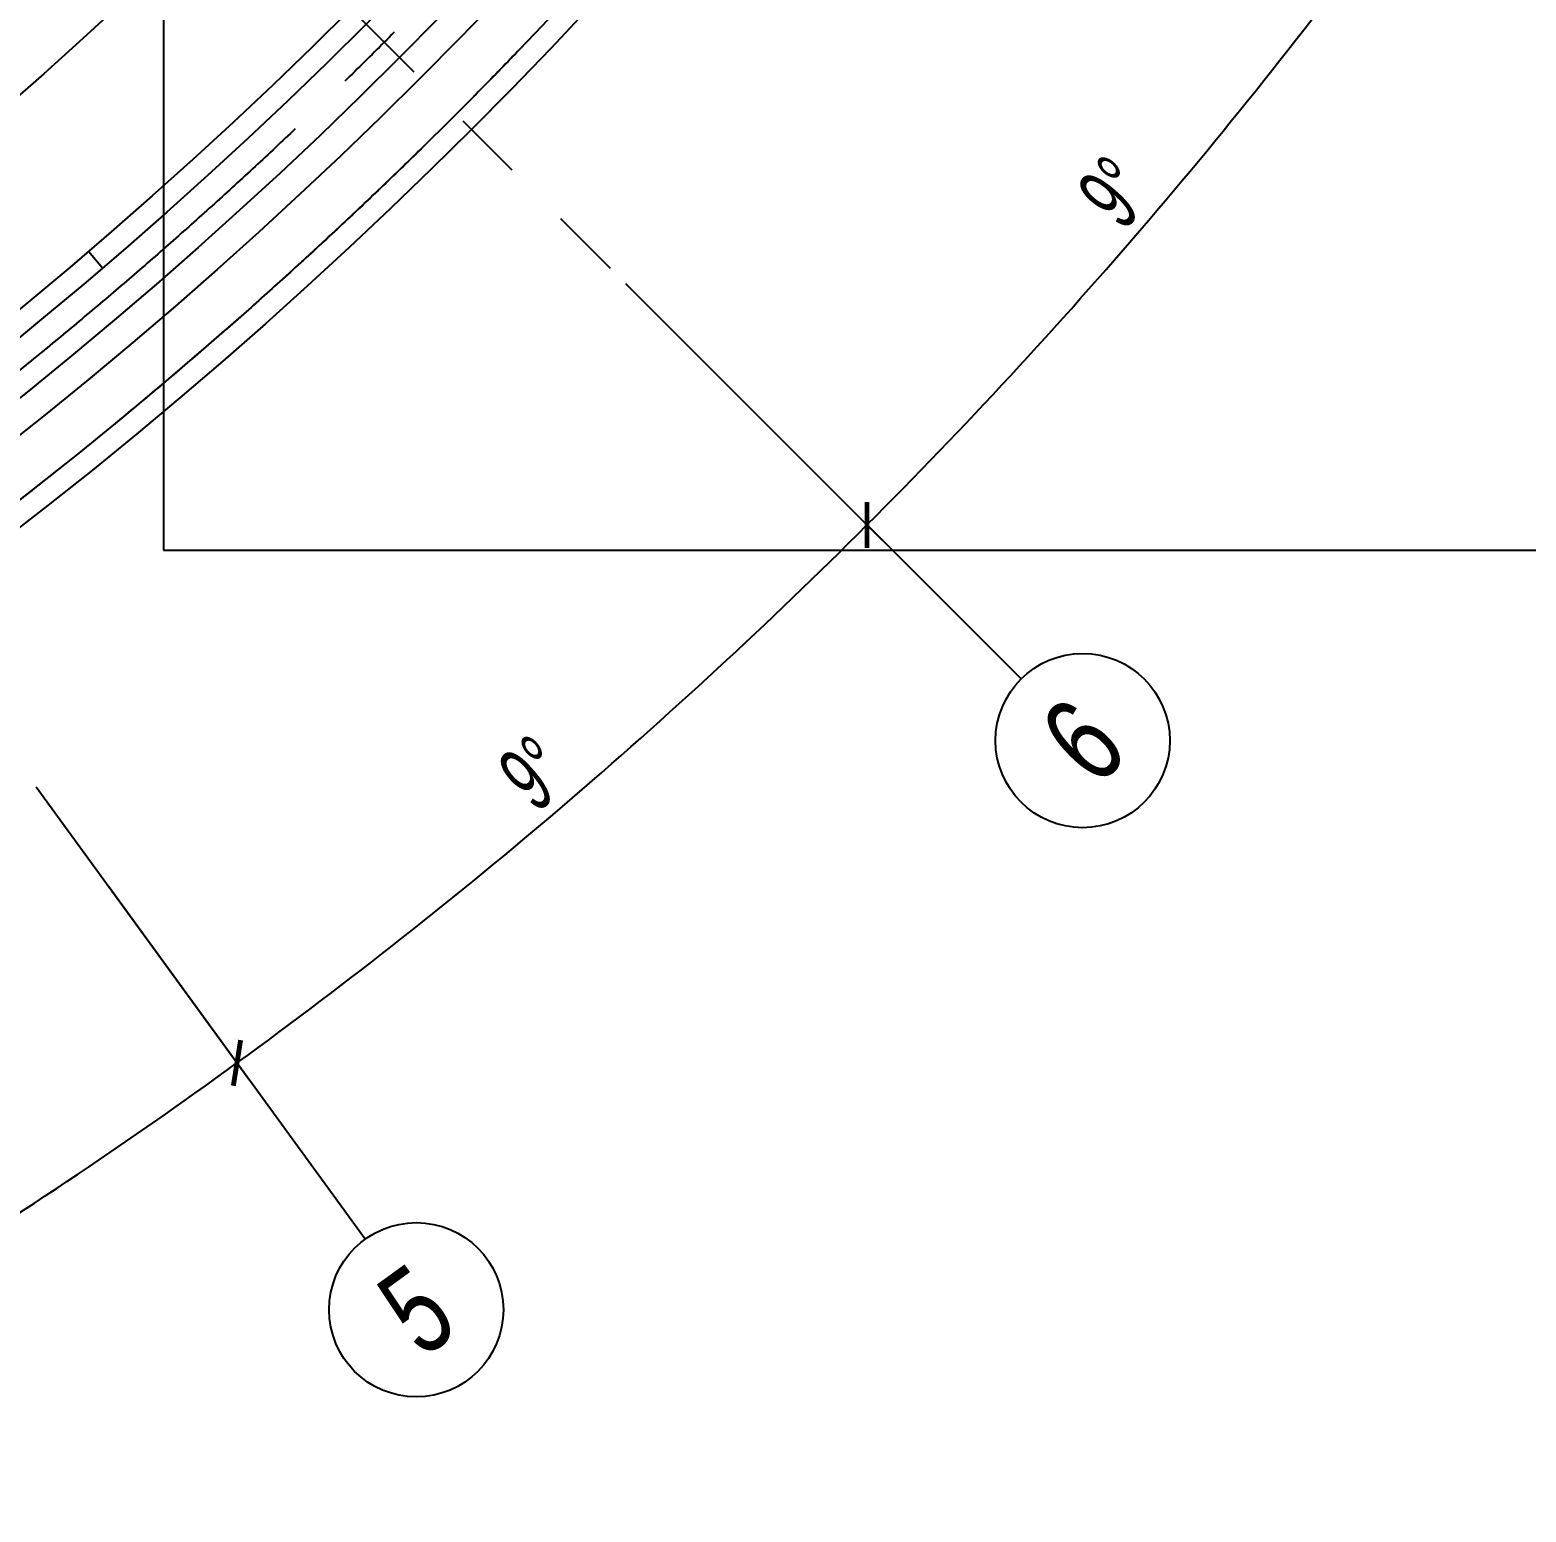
# Model space of a CAD drawing. Extents: x 104132 to 3338343, y -1228862 to 1409848.
# Drawn here: x 1026869 to 1047470, y 31727 to 52137 of the extents above; entities that cross this region are included whole.
import ezdxf
from ezdxf.enums import TextEntityAlignment as Align

# ---------------------------------------------------------------- set-up
doc = ezdxf.new("R2010")
doc.units = 0
doc.linetypes.add('CENTER', pattern=[50.8, 31.75, -6.35, 6.35, -6.35])
doc.linetypes.add('CENTER2', pattern=[28.575, 19.05, -3.175, 3.175, -3.175])
doc.layers.get('0').update_dxf_attribs({"color": 8})
doc.layers.get('Defpoints').update_dxf_attribs({"color": 8})
for name, color, linetype in [('#填充层', 8, 'Continuous'), ('#幕墙线-平面', 8, 'Continuous'), ('#标注', 8, 'Continuous'), ('#轴线', 8, 'CENTER2'), ('A-ROOF', 8, 'Continuous'), ('A-ROOF-DRAN', 8, 'Continuous'), ('A-ROOF-EDGE', 8, 'Continuous'), ('dim', 8, 'Continuous'), ('DOTE', 8, 'CENTER'), ('Make2D$可见线$曲线', 8, 'Continuous'), ('分水线', 8, 'Continuous')]:
    doc.layers.add(name, color=color, linetype=linetype)
doc.styles.add('JHZX', font='jrs.shx', dxfattribs={"width": 0.6, "bigfont": 'jhz.shx'})
doc.dimstyles.new('JZBZ-300', dxfattribs={"dimscale": 300, "dimtxt": 3, "dimasz": 1.5, "dimexe": 1, "dimexo": 1, "dimgap": 0.5, "dimtad": 1, "dimdec": 0, "dimdsep": 46, "dimtxsty": 'JHZX', "dimblk1": 'ARCHTICK', "dimblk2": 'ARCHTICK', "dimsah": 1, "dimcen": 0, "dimclrd": 1, "dimclre": 1, "dimclrt": 2, "dimadec": 3, "dimazin": 2, "dimtfac": 1, "dimtdec": 0, "dimtix": 1, "dimtmove": 0, "dimatfit": 3, "dimfxl": 1, "dimtolj": 1, "dimlwd": -1, "dimlwe": -1, "dimarcsym": 1})

# ---------------------------------------------------------------- blocks, each defined once
blk = doc.blocks.new('_ARCHTICK')
at = {"color": 0, "linetype": 'ByBlock', "const_width": 0.15}
blk.add_lwpolyline([(-0.5, -0.5), (0.5, 0.5)], dxfattribs=at)
blk = doc.blocks.new('*D8')
at = {"layer": '#标注', "color": 1, "ltscale": 300, "transparency": 16777216}
for p, q in [((611437, -202359), (614376, -206404)), ((602339, -207934), (604609, -212389))]:
    blk.add_line(p, q, dxfattribs=at)
blk.add_arc((571468, -147346), 72700, 297, 306, dxfattribs=at)
at = {"layer": 'Defpoints', "color": 0, "ltscale": 300, "transparency": 16777216}
for p in [(571468, -147346), (611261, -202116), (602203, -207667), (607818, -210306)]:
    blk.add_point(p, dxfattribs=at)
at = {"layer": '#标注', "color": 1, "ltscale": 300, "transparency": 16777216, "xscale": 450, "yscale": 450, "zscale": 450}
for p, rotation in [((614200, -206161), 36.00000000000011), ((604473, -212122), 206.9999999999999)]:
    blk.add_blockref('_ARCHTICK', p, dxfattribs=dict(at, rotation=rotation))
at = {"layer": '#标注', "color": 2, "ltscale": 300, "transparency": 16777216, "insert": (609140, -208821), "char_height": 900, "attachment_point": 5, "rotation": 31.5, "style": 'JHZX'}
blk.add_mtext('\\A1;9°', dxfattribs=at)
blk = doc.blocks.new('*D9')
at = {"layer": '#标注', "color": 1, "ltscale": 300, "transparency": 16777216}
for p, q in [((619551, -195429), (623087, -198965)), ((611437, -202359), (614376, -206404))]:
    blk.add_line(p, q, dxfattribs=at)
blk.add_arc((571468, -147346), 72700, 306, 315, dxfattribs=at)
at = {"layer": 'Defpoints', "color": 0, "ltscale": 300, "transparency": 16777216}
for p in [(571468, -147346), (619339, -195217), (611261, -202116), (617219, -203844)]:
    blk.add_point(p, dxfattribs=at)
at = {"layer": '#标注', "color": 1, "ltscale": 300, "transparency": 16777216, "xscale": 450, "yscale": 450, "zscale": 450}
for p, rotation in [((622875, -198753), 45.0000000000004), ((614200, -206161), 216.0000000000004)]:
    blk.add_blockref('_ARCHTICK', p, dxfattribs=dict(at, rotation=rotation))
at = {"layer": '#标注', "color": 2, "ltscale": 300, "transparency": 16777216, "insert": (618293, -202171), "char_height": 900, "attachment_point": 5, "rotation": 40.5, "style": 'JHZX'}
blk.add_mtext('\\A1;9°', dxfattribs=at)
blk = doc.blocks.new('*D10')
at = {"layer": '#标注', "color": 1, "ltscale": 300, "transparency": 16777216}
for p, q in [((626481, -187315), (630526, -190254)), ((619551, -195429), (623087, -198965))]:
    blk.add_line(p, q, dxfattribs=at)
blk.add_arc((571468, -147346), 72700, 315, 324, dxfattribs=at)
at = {"layer": 'Defpoints', "color": 0, "ltscale": 300, "transparency": 16777216}
for p in [(571468, -147346), (626238, -187139), (619339, -195217), (625494, -195992)]:
    blk.add_point(p, dxfattribs=at)
at = {"layer": '#标注', "color": 1, "ltscale": 300, "transparency": 16777216, "xscale": 450, "yscale": 450, "zscale": 450}
for p, rotation in [((630283, -190078), 53.99999999999972), ((622875, -198753), 224.9999999999996)]:
    blk.add_blockref('_ARCHTICK', p, dxfattribs=dict(at, rotation=rotation))
at = {"layer": '#标注', "color": 2, "ltscale": 300, "transparency": 16777216, "insert": (626293, -194171), "char_height": 900, "attachment_point": 5, "rotation": 49.5, "style": 'JHZX'}
blk.add_mtext('\\A1;9°', dxfattribs=at)
blk = doc.blocks.new('*U1046')
blk.add_line((0, -20), (0, 0))
blk.add_circle((0, -24), 4)
at = {"style": 'JHZX', "width": 0.75}
blk.add_attdef('AXES', text='', height=4, dxfattribs=at).set_placement((0, -24), align=Align.MIDDLE_CENTER)
blk = doc.blocks.new('JMWTERY')
at = {"layer": 'Make2D$可见线$曲线'}
blk.add_rational_spline([(927917, 33213), (927951, 33190), (927985, 33167), (928019, 33145), (936906, 27248), (941383, 17568), (940122, 6977), (938860, -3613), (932234, -11971), (922211, -15615), (937201, -10171), (948710, 869), (954773, 15620), (960836, 30371), (960417, 46314), (953588, 60726), (946760, 75138), (934687, 85559), (919432, 90209), (904176, 94859), (888343, 92944), (874637, 84791), (885014, 90959), (897076, 91446), (907918, 86135), (920366, 80037), (925610, 67205), (920997, 54134), (920318, 52131), (919453, 47125), (921506, 39165), (925644, 34811), (928019, 33145)], [1, 0.999996113481, 0.999996113481, 1, 0.901066671043, 0.901066671043, 1, 0.901066671043, 0.901066671043, 1, 0.943080593589, 0.943080593589, 1, 0.943080593589, 0.943080593589, 1, 0.943080593589, 0.943080593589, 1, 0.943080593589, 0.943080593589, 1, 0.919691876547, 0.919691876547, 1, 0.831327557108, 0.831327557108, 1, 1, 1, 1, 1, 1], degree=3, knots=[0, 0, 0, 0, 122.952389, 122.952389, 122.952389, 30675.114757, 30675.114757, 30675.114757, 61227.277124, 61227.277124, 61227.277124, 107678.374686, 107678.374686, 107678.374686, 154129.472248, 154129.472248, 154129.472248, 200580.56981, 200580.56981, 200580.56981, 247031.667371, 247031.667371, 247031.667371, 282015.614113, 282015.614113, 282015.614113, 319833.719944, 319833.719944, 319833.719944, 326178.653356, 334762.75408, 343466.185823, 343466.185823, 343466.185823, 343466.185823], dxfattribs=at)
blk = doc.blocks.new('A$C11717694')
at = {"layer": 'Make2D$可见线$曲线'}
blk.add_rational_spline([(17835, 17303), (13198, 4164), (24754, -3618), (24805, -3652), (24857, -3686), (38961, -13045), (36959, -29854), (34957, -46662), (19048, -52446), (51564, -40637), (55447, -6261), (59330, 28114), (30268, 46879), (1206, 65645), (-28526, 47960), (-12249, 57634), (4755, 49304), (25383, 39199), (17898, 17483), (17866, 17392), (17835, 17303)], [1, 0.79078436516, 1, 0.999994170222, 1, 0.851600006568, 1, 0.851600006568, 1, 0.849916551978, 1, 0.849916551978, 1, 0.849916551978, 1, 0.879537814788, 1, 0.749424447555, 1, 0.999993275487, 1], degree=2, knots=[0, 0, 0, 1.317414, 1.317414, 1.324243, 1.324243, 2.427776, 2.427776, 3.531308, 3.531308, 4.641247, 4.641247, 5.751186, 5.751186, 6.861125, 6.861125, 7.852937, 7.852937, 9.300145, 9.300145, 9.30748, 9.30748, 9.30748], dxfattribs=at)
blk = doc.blocks.new('QWSXFFDG')
at = {"layer": '#标注', "ltscale": 300}
blk.add_blockref('A$C11717694', (903162, 36831), dxfattribs=at)
blk = doc.blocks.new('A$C408242b0')
at = {"layer": '#标注', "ltscale": 300}
blk.add_arc((0, 2.1), 55800, 296.99902, 114.00088, dxfattribs=at)
blk = doc.blocks.new('轴网20240313')
at = {"layer": '#标注', "ltscale": 300}
blk.add_circle((571467.9, -147345.9), 64700, dxfattribs=at)
at = {"layer": '#轴线', "ltscale": 300}
blk.add_line((582286.6, -158164.6), (619339, -195217), dxfattribs=at)
for radius in [64700, 63300, 57500, 53700]:
    blk.add_circle((571467.9, -147345.9), radius, dxfattribs=at)
at = {"layer": '#标注'}
for p, xscale, yscale, zscale, rotation, values in [((627856.3, -188314.5), 299.9999999999999, 299.9999999999999, 299.9999999999999, 53.99999999998766, {'AXES': '7'}), ((620753.2, -196631.2), 300, 300, 300, 44.99999999998768, {'AXES': '6'}), ((612436.5, -203734.4), 300, 300, 300, 35.99999999998769, {'AXES': '5'})]:
    blk.add_blockref('*U1046', p, dxfattribs=dict(at, xscale=xscale, yscale=yscale, zscale=zscale, rotation=rotation)).add_auto_attribs(values)
at = {"layer": '#标注', "ltscale": 300}
for base, p1, p2, picture, middle in [((607817.9, -210305.9), (602203, -207667), (611260.9, -202116.3), '*D8', (609140, -208821.2)), ((617219.4, -203844.4), (611260.9, -202116.3), (619339, -195217), '*D9', (618293.1, -202171.2)), ((625494.5, -195991.7), (619339, -195217), (626238.3, -187139), '*D10', (626293.1, -194171.1))]:
    dim = blk.add_angular_dim_3p(base=base, center=(571467.9, -147345.9), p1=p1, p2=p2, dimstyle='JZBZ-300', dxfattribs=at)
    dim.commit()
    dim.dimension.update_dxf_attribs({"geometry": picture, "text_midpoint": middle})

msp = doc.modelspace()

# ---------------------------------------------------------------- hatches: boundary and pattern name
at = {"layer": '#填充层', "ltscale": 5}
h = msp.add_hatch(dxfattribs=at)
h.set_pattern_fill('DOTS', color=256, scale=300)
h.set_pattern_definition([(0, (931187.55, 40927.5), (238.125, 476.25), [0, -476.25])])
edge = h.paths.add_edge_path()
edge.add_arc((1010669, 104422), 18000, 146.4197, 251.1269, ccw=False)
edge.add_arc((979011, 125440), 20000, 326.4197, 438.0083)
edge.add_arc((974647, 104898), 41000, 78.0083, 146.4902)
edge.add_arc((986988, 96727), 55800, 146.4902, 147.2362)
edge.add_arc((946624, 122704), 7800, 147.2362, 244.417)
edge.add_arc((934188, 96727), 21000, -42.5962, 64.417, ccw=False)
edge.add_arc((964369, 68978), 20000, 137.4038, 230.8175)
edge.add_arc((986988, 96727), 55800, 230.8175, 288.5209)
edge.add_arc((997406, 65626), 23000, 288.5209, 431.1269)
edge = h.paths.add_edge_path()
edge.add_arc((1018087, 106832), 17000, 156.6014, 240.6277)
edge.add_arc((996506, 68488), 27000, 10.7806, 60.6277, ccw=False)
edge.add_line((1023029, 73539), (1023906, 73706))
edge.add_arc((996640, 70124), 27500, 7.4827, 56.4346)
edge.add_arc((1021796, 108038), 18000, 160.561, 236.4346, ccw=False)
edge.add_arc((980304, 122681), 26000, 340.561, 396.6679)
edge.add_line((1001159, 138207), (1000244, 137526))
edge.add_arc((979541, 123512), 25000, -23.3986, 34.095, ccw=False)
edge = h.paths.add_edge_path()
edge.add_arc((1032475, 111111), 19509, 196.8916, 235.5713)
edge.add_arc((986988, 96727), 34500, 357.161, 398.839)
edge.add_arc((1032242, 111828), 19509, 160.4287, 199.1084)
edge = h.paths.add_edge_path()
edge.add_line((1005262, 109510), (1007145, 110878))
edge.add_arc((1042002, 114654), 35062, 186.1819, 198.0788)
edge.add_arc((1042032, 114562), 35062, 197.9213, 209.8181)
edge.add_line((1011612, 97127), (1009285, 97127))
edge.add_arc((1021796, 108038), 16600, 174.911, 221.089, ccw=False)
edge = h.paths.add_edge_path()
edge.add_arc((986988, 96727), 55800, 0, 180)
edge.add_arc((986988, 96727), 55800, 180, 360)

# ---------------------------------------------------------------- linework, layer by layer
at = {"layer": 'A-ROOF'}
for radius in [64000, 63600, 57200, 55800]:
    msp.add_circle((986988, 96727), radius, dxfattribs=at)
at = {"layer": 'A-ROOF-DRAN'}
for radius in [62950, 62650, 58150]:
    msp.add_circle((986988, 96727), radius, dxfattribs=at)
msp.add_arc((986988, 96727), 57850, 71.70287, 331.36515, dxfattribs=at)
at = {"layer": 'A-ROOF-EDGE'}
msp.add_circle((986988, 96727), 65000, dxfattribs=at)
at = {"layer": '分水线'}
msp.add_line((1027675, 49088), (1027870, 48860), dxfattribs=at)
msp.add_circle((986988, 96727), 60400, dxfattribs=at)

# ---------------------------------------------------------------- block references
at = {"layer": '#幕墙线-平面'}
for name in ['QWSXFFDG', 'JMWTERY']:
    msp.add_blockref(name, (83825, 59896), dxfattribs=at)
at = {"layer": 'dim', "ltscale": 300}
msp.add_blockref('A$C408242b0', (986988, 96727), dxfattribs=at)
at = {"layer": 'DOTE'}
msp.add_blockref('轴网20240313', (415520, 244073), dxfattribs=at)

# ---------------------------------------------------------------- leaders
at = {"layer": '#标注', "ltscale": 300}
msp.add_leader([(1028710, 67508), (1028710, 44971), (1048634, 44971)], dimstyle='JZBZ-300', override={"dimgap": 0.5, "dimtad": 0, "dimfxl": 50, "dimfxlon": 1}, dxfattribs=at)

doc.saveas('drawing.dxf')
